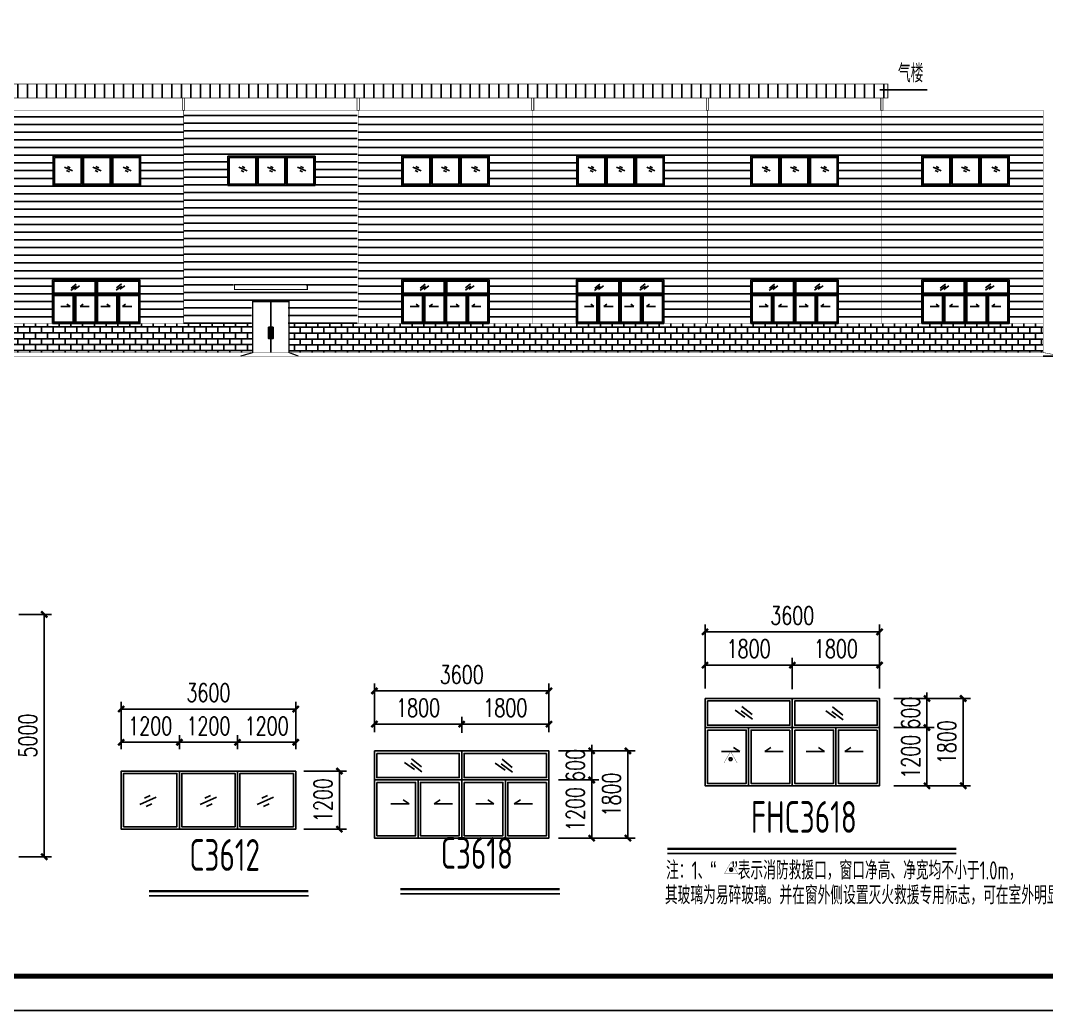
# Model space of a CAD drawing. Extents: x -33967 to 1773478, y -1022458 to -784650.
# Drawn here: x 700464 to 742777, y -875727 to -834870 of the extents above; entities that cross this region are included whole.
import ezdxf
from ezdxf.enums import TextEntityAlignment as Align

# ---------------------------------------------------------------- set-up
doc = ezdxf.new("R2010")
doc.units = 0
doc.header["$LTSCALE"] = 1000
doc.header["$MEASUREMENT"] = 0
for name, color, linetype in [('AXIS', 3, 'Continuous'), ('NUM', 7, 'Continuous'), ('PUB_TITLE', 4, 'Continuous'), ('REIND', 1, 'Continuous'), ('SPACE', 7, 'Continuous'), ('TEXT', 7, 'Continuous'), ('THICK', 6, 'Continuous'), ('THIN', 7, 'Continuous'), ('WINDOW', 4, 'Continuous')]:
    doc.layers.add(name, color=color, linetype=linetype)
doc.styles.add('_TCH_DIM_T3', font='SIMPLEX', dxfattribs={"width": 0.705882, "bigfont": 'GBCBIG'})
doc.styles.add('TSSD_Label', font='tssdeng.shx', dxfattribs={"width": 0.7, "bigfont": 'hztxt.shx'})
doc.styles.add('TSSD_Norm', font='tssdeng.shx', dxfattribs={"bigfont": 'hztxt.shx'})
doc.styles.add('标准字体', font='tssdeng.shx', dxfattribs={"width": 0.7, "bigfont": 'tssdchn.shx'})
doc.dimstyles.new('TCH_250-2', dxfattribs={"dimtxt": 750, "dimasz": 250, "dimexe": 300, "dimexo": 300, "dimgap": 300, "dimtad": 1, "dimdec": 0, "dimlfac": 0.5, "dimzin": 0, "dimdsep": 46, "dimtxsty": '_TCH_DIM_T3', "dimblk": 'ARCHTICK', "dimcen": 0.09, "dimclrd": 3, "dimclre": 3, "dimclrt": 7, "dimazin": 2, "dimtfac": 1, "dimtdec": 0, "dimtix": 1, "dimtmove": 2, "dimatfit": 3, "dimfxl": 1, "dimtolj": 1, "dimtzin": 0, "dimarcsym": 0})

# ---------------------------------------------------------------- blocks, each defined once
blk = doc.blocks.new('c1')
at = {"layer": 'WINDOW'}
for p, q in [((1214640, -21121), (1214845, -21267)), ((1214769, -21135), (1214998, -21309)), ((1214783, -21044), (1214991, -21212)), ((1215821, -20881), (1215821, -22681)), ((1216509, -21132), (1216714, -21278)), ((1216638, -21145), (1216868, -21319)), ((1216652, -21054), (1216861, -21222)), ((1214021, -21481), (1217621, -21481)), ((1214921, -21481), (1214921, -22681)), ((1216721, -21481), (1216721, -22681)), ((1214360, -21974), (1214736, -21974)), ((1214736, -21974), (1214612, -21889)), ((1215255, -21974), (1215380, -21889)), ((1215631, -21974), (1215255, -21974)), ((1216110, -21974), (1216487, -21974)), ((1216487, -21974), (1216362, -21889)), ((1216905, -21974), (1217030, -21889)), ((1217282, -21974), (1216905, -21974))]:
    blk.add_line(p, q, dxfattribs=at)
for points in [[(1214021, -20881), (1217621, -20881), (1217621, -22681), (1214021, -22681)], [(1214070, -20931), (1215770, -20931), (1215770, -21431), (1214070, -21431)], [(1217571, -20931), (1215871, -20931), (1215871, -21431), (1217571, -21431)], [(1214071, -21531), (1214871, -21531), (1214871, -22631), (1214071, -22631)], [(1215771, -21531), (1214971, -21531), (1214971, -22631), (1215771, -22631)], [(1215871, -21531), (1216671, -21531), (1216671, -22631), (1215871, -22631)], [(1217571, -21531), (1216771, -21531), (1216771, -22631), (1217571, -22631)]]:
    blk.add_lwpolyline(points, close=True, dxfattribs=at)
blk = doc.blocks.new('c2')
at = {"layer": 'WINDOW'}
for p, q in [((1215221, -16681), (1215221, -17881)), ((1216421, -16681), (1216421, -17881)), ((1214742, -17132), (1214404, -17285)), ((1214618, -17100), (1214500, -17157)), ((1214654, -17268), (1214536, -17325)), ((1215987, -17132), (1215649, -17285)), ((1215862, -17100), (1215745, -17157)), ((1215899, -17268), (1215781, -17325)), ((1217162, -17132), (1216824, -17285)), ((1217037, -17100), (1216920, -17157)), ((1217074, -17268), (1216956, -17325))]:
    blk.add_line(p, q, dxfattribs=at)
for points in [[(1217621, -16681), (1214021, -16681), (1214021, -17881), (1217621, -17881)], [(1214071, -17831), (1215171, -17831), (1215171, -16731), (1214071, -16731)], [(1216371, -17831), (1215271, -17831), (1215271, -16731), (1216371, -16731)], [(1217571, -16731), (1216471, -16731), (1216471, -17831), (1217571, -17831)]]:
    blk.add_lwpolyline(points, close=True, dxfattribs=at)
blk = doc.blocks.new('_ArchTick')
at = {"color": 0, "linetype": 'ByBlock', "const_width": 0.4}
blk.add_lwpolyline([(-0.5, -0.5), (0.5, 0.5)], dxfattribs=at)
blk = doc.blocks.new('*D80')
at = {"color": 3, "lineweight": -2, "transparency": 16777216}
for p, q in [((700394, -859383), (701741, -859383)), ((701441, -869383), (701441, -859383)), ((700394, -869383), (701741, -869383))]:
    blk.add_line(p, q, dxfattribs=at)
at = {"layer": 'Defpoints', "color": 0, "transparency": 16777216}
for p in [(700094, -859383), (701441, -859383), (700094, -869383)]:
    blk.add_point(p, dxfattribs=at)
at = {"color": 3, "lineweight": -2, "transparency": 16777216, "xscale": 250, "yscale": 250, "zscale": 250}
for p, rotation in [((701441, -859383), 90), ((701441, -869383), 270)]:
    blk.add_blockref('_ArchTick', p, dxfattribs=dict(at, rotation=rotation))
at = {"color": 7, "transparency": 16777216, "insert": (700766, -864383), "char_height": 750, "attachment_point": 5, "rotation": 90, "style": '_TCH_DIM_T3'}
blk.add_mtext('\\A1;5000', dxfattribs=at)
blk = doc.blocks.new('*D84')
at = {"color": 3, "lineweight": -2, "transparency": 16777216}
for p, q in [((715059, -864237), (715059, -863608)), ((718659, -864263), (718659, -863608)), ((715059, -863908), (718659, -863908))]:
    blk.add_line(p, q, dxfattribs=at)
at = {"layer": 'Defpoints', "color": 0, "transparency": 16777216}
for p in [(718659, -863908), (715059, -864537), (718659, -864563)]:
    blk.add_point(p, dxfattribs=at)
at = {"color": 3, "lineweight": -2, "transparency": 16777216, "xscale": 250, "yscale": 250, "zscale": 250, "rotation": 180}
blk.add_blockref('_ArchTick', (715059, -863908), dxfattribs=at)
at = {"color": 3, "lineweight": -2, "transparency": 16777216, "xscale": 250, "yscale": 250, "zscale": 250}
blk.add_blockref('_ArchTick', (718659, -863908), dxfattribs=at)
at = {"color": 7, "transparency": 16777216, "insert": (716859, -863233), "char_height": 750, "attachment_point": 5, "style": '_TCH_DIM_T3'}
blk.add_mtext('\\A1;1800', dxfattribs=at)
blk = doc.blocks.new('*D85')
at = {"color": 3, "lineweight": -2, "transparency": 16777216}
for p, q in [((718659, -864263), (718659, -863608)), ((722259, -864237), (722259, -863608)), ((718659, -863908), (722259, -863908))]:
    blk.add_line(p, q, dxfattribs=at)
at = {"layer": 'Defpoints', "color": 0, "transparency": 16777216}
for p in [(722259, -863908), (718659, -864563), (722259, -864537)]:
    blk.add_point(p, dxfattribs=at)
at = {"color": 3, "lineweight": -2, "transparency": 16777216, "xscale": 250, "yscale": 250, "zscale": 250, "rotation": 180}
blk.add_blockref('_ArchTick', (718659, -863908), dxfattribs=at)
at = {"color": 3, "lineweight": -2, "transparency": 16777216, "xscale": 250, "yscale": 250, "zscale": 250}
blk.add_blockref('_ArchTick', (722259, -863908), dxfattribs=at)
at = {"color": 7, "transparency": 16777216, "insert": (720459, -863233), "char_height": 750, "attachment_point": 5, "style": '_TCH_DIM_T3'}
blk.add_mtext('\\A1;1800', dxfattribs=at)
blk = doc.blocks.new('*D86')
at = {"color": 3, "lineweight": -2, "transparency": 16777216}
for p, q in [((715059, -864237), (715059, -862238)), ((722259, -864237), (722259, -862238)), ((715059, -862538), (722259, -862538))]:
    blk.add_line(p, q, dxfattribs=at)
at = {"layer": 'Defpoints', "color": 0, "transparency": 16777216}
for p in [(722259, -862538), (715059, -864537), (722259, -864537)]:
    blk.add_point(p, dxfattribs=at)
at = {"color": 3, "lineweight": -2, "transparency": 16777216, "xscale": 250, "yscale": 250, "zscale": 250, "rotation": 180}
blk.add_blockref('_ArchTick', (715059, -862538), dxfattribs=at)
at = {"color": 3, "lineweight": -2, "transparency": 16777216, "xscale": 250, "yscale": 250, "zscale": 250}
blk.add_blockref('_ArchTick', (722259, -862538), dxfattribs=at)
at = {"color": 7, "transparency": 16777216, "insert": (718659, -861863), "char_height": 750, "attachment_point": 5, "style": '_TCH_DIM_T3'}
blk.add_mtext('\\A1;3600', dxfattribs=at)
blk = doc.blocks.new('*D87')
at = {"color": 3, "lineweight": -2, "transparency": 16777216}
for p, q in [((722654, -865014), (725813, -865014)), ((725513, -865014), (725513, -868614)), ((722654, -868614), (725813, -868614))]:
    blk.add_line(p, q, dxfattribs=at)
at = {"layer": 'Defpoints', "color": 0, "transparency": 16777216}
for p in [(722354, -865014), (722354, -868614), (725513, -868614)]:
    blk.add_point(p, dxfattribs=at)
at = {"color": 3, "lineweight": -2, "transparency": 16777216, "xscale": 250, "yscale": 250, "zscale": 250}
for p, rotation in [((725513, -865014), 90), ((725513, -868614), 270)]:
    blk.add_blockref('_ArchTick', p, dxfattribs=dict(at, rotation=rotation))
at = {"color": 7, "transparency": 16777216, "insert": (724838, -866814), "char_height": 750, "attachment_point": 5, "rotation": 90, "style": '_TCH_DIM_T3'}
blk.add_mtext('\\A1;1800', dxfattribs=at)
blk = doc.blocks.new('*D88')
at = {"color": 3, "lineweight": -2, "transparency": 16777216}
for p, q in [((724020, -865014), (724020, -864764)), ((722654, -865014), (724320, -865014)), ((724020, -865014), (724020, -866214)), ((722654, -866214), (724320, -866214)), ((724020, -866214), (724020, -866464))]:
    blk.add_line(p, q, dxfattribs=at)
at = {"layer": 'Defpoints', "color": 0, "transparency": 16777216}
for p in [(722354, -865014), (722354, -866214), (724020, -866214)]:
    blk.add_point(p, dxfattribs=at)
at = {"color": 3, "lineweight": -2, "transparency": 16777216, "xscale": 250, "yscale": 250, "zscale": 250}
for p, rotation in [((724020, -865014), 270), ((724020, -866214), 90)]:
    blk.add_blockref('_ArchTick', p, dxfattribs=dict(at, rotation=rotation))
at = {"color": 7, "transparency": 16777216, "insert": (723345, -865614), "char_height": 750, "attachment_point": 5, "rotation": 90, "style": '_TCH_DIM_T3'}
blk.add_mtext('\\A1;600', dxfattribs=at)
blk = doc.blocks.new('*D89')
at = {"color": 3, "lineweight": -2, "transparency": 16777216}
for p, q in [((722654, -866214), (724320, -866214)), ((724020, -866214), (724020, -868614)), ((722654, -868614), (724320, -868614))]:
    blk.add_line(p, q, dxfattribs=at)
at = {"layer": 'Defpoints', "color": 0, "transparency": 16777216}
for p in [(722354, -866214), (722354, -868614), (724020, -868614)]:
    blk.add_point(p, dxfattribs=at)
at = {"color": 3, "lineweight": -2, "transparency": 16777216, "xscale": 250, "yscale": 250, "zscale": 250}
for p, rotation in [((724020, -866214), 90), ((724020, -868614), 270)]:
    blk.add_blockref('_ArchTick', p, dxfattribs=dict(at, rotation=rotation))
at = {"color": 7, "transparency": 16777216, "insert": (723345, -867414), "char_height": 750, "attachment_point": 5, "rotation": 90, "style": '_TCH_DIM_T3'}
blk.add_mtext('\\A1;1200', dxfattribs=at)
blk = doc.blocks.new('*D90')
at = {"color": 3, "lineweight": -2, "transparency": 16777216}
for p, q in [((707015, -864945), (707015, -864358)), ((709414, -864945), (709414, -864358)), ((707015, -864658), (709414, -864658))]:
    blk.add_line(p, q, dxfattribs=at)
at = {"layer": 'Defpoints', "color": 0, "transparency": 16777216}
for p in [(709414, -864658), (707015, -865245), (709414, -865245)]:
    blk.add_point(p, dxfattribs=at)
at = {"color": 3, "lineweight": -2, "transparency": 16777216, "xscale": 250, "yscale": 250, "zscale": 250, "rotation": 180}
blk.add_blockref('_ArchTick', (707015, -864658), dxfattribs=at)
at = {"color": 3, "lineweight": -2, "transparency": 16777216, "xscale": 250, "yscale": 250, "zscale": 250}
blk.add_blockref('_ArchTick', (709414, -864658), dxfattribs=at)
at = {"color": 7, "transparency": 16777216, "insert": (708215, -863983), "char_height": 750, "attachment_point": 5, "style": '_TCH_DIM_T3'}
blk.add_mtext('\\A1;1200', dxfattribs=at)
blk = doc.blocks.new('*D91')
at = {"color": 3, "lineweight": -2, "transparency": 16777216}
for p, q in [((709414, -864945), (709414, -864358)), ((711815, -864945), (711815, -864358)), ((709414, -864658), (711815, -864658))]:
    blk.add_line(p, q, dxfattribs=at)
at = {"layer": 'Defpoints', "color": 0, "transparency": 16777216}
for p in [(711815, -864658), (709414, -865245), (711815, -865245)]:
    blk.add_point(p, dxfattribs=at)
at = {"color": 3, "lineweight": -2, "transparency": 16777216, "xscale": 250, "yscale": 250, "zscale": 250, "rotation": 180}
blk.add_blockref('_ArchTick', (709414, -864658), dxfattribs=at)
at = {"color": 3, "lineweight": -2, "transparency": 16777216, "xscale": 250, "yscale": 250, "zscale": 250}
blk.add_blockref('_ArchTick', (711815, -864658), dxfattribs=at)
at = {"color": 7, "transparency": 16777216, "insert": (710615, -863983), "char_height": 750, "attachment_point": 5, "style": '_TCH_DIM_T3'}
blk.add_mtext('\\A1;1200', dxfattribs=at)
blk = doc.blocks.new('*D92')
at = {"color": 3, "lineweight": -2, "transparency": 16777216}
for p, q in [((704615, -864945), (704615, -862988)), ((711815, -864945), (711815, -862988)), ((704615, -863288), (711815, -863288))]:
    blk.add_line(p, q, dxfattribs=at)
at = {"layer": 'Defpoints', "color": 0, "transparency": 16777216}
for p in [(711815, -863288), (704615, -865245), (711815, -865245)]:
    blk.add_point(p, dxfattribs=at)
at = {"color": 3, "lineweight": -2, "transparency": 16777216, "xscale": 250, "yscale": 250, "zscale": 250, "rotation": 180}
blk.add_blockref('_ArchTick', (704615, -863288), dxfattribs=at)
at = {"color": 3, "lineweight": -2, "transparency": 16777216, "xscale": 250, "yscale": 250, "zscale": 250}
blk.add_blockref('_ArchTick', (711815, -863288), dxfattribs=at)
at = {"color": 7, "transparency": 16777216, "insert": (708215, -862613), "char_height": 750, "attachment_point": 5, "style": '_TCH_DIM_T3'}
blk.add_mtext('\\A1;3600', dxfattribs=at)
blk = doc.blocks.new('*D93')
at = {"color": 3, "lineweight": -2, "transparency": 16777216}
for p, q in [((712155, -865845), (713914, -865845)), ((713614, -865845), (713614, -868245)), ((712155, -868245), (713914, -868245))]:
    blk.add_line(p, q, dxfattribs=at)
at = {"layer": 'Defpoints', "color": 0, "transparency": 16777216}
for p in [(711855, -865845), (711855, -868245), (713614, -868245)]:
    blk.add_point(p, dxfattribs=at)
at = {"color": 3, "lineweight": -2, "transparency": 16777216, "xscale": 250, "yscale": 250, "zscale": 250}
for p, rotation in [((713614, -865845), 90), ((713614, -868245), 270)]:
    blk.add_blockref('_ArchTick', p, dxfattribs=dict(at, rotation=rotation))
at = {"color": 7, "transparency": 16777216, "insert": (712939, -867045), "char_height": 750, "attachment_point": 5, "rotation": 90, "style": '_TCH_DIM_T3'}
blk.add_mtext('\\A1;1200', dxfattribs=at)
blk = doc.blocks.new('*D94')
at = {"color": 3, "lineweight": -2, "transparency": 16777216}
for p, q in [((704615, -864945), (704615, -864358)), ((707015, -864945), (707015, -864358)), ((707015, -864658), (704615, -864658))]:
    blk.add_line(p, q, dxfattribs=at)
at = {"layer": 'Defpoints', "color": 0, "transparency": 16777216}
for p in [(704615, -864658), (704615, -865245), (707015, -865245)]:
    blk.add_point(p, dxfattribs=at)
at = {"color": 3, "lineweight": -2, "transparency": 16777216, "xscale": 250, "yscale": 250, "zscale": 250, "rotation": 180}
blk.add_blockref('_ArchTick', (704615, -864658), dxfattribs=at)
at = {"color": 3, "lineweight": -2, "transparency": 16777216, "xscale": 250, "yscale": 250, "zscale": 250}
blk.add_blockref('_ArchTick', (707015, -864658), dxfattribs=at)
at = {"color": 7, "transparency": 16777216, "insert": (705815, -863983), "char_height": 750, "attachment_point": 5, "style": '_TCH_DIM_T3'}
blk.add_mtext('\\A1;1200', dxfattribs=at)
blk = doc.blocks.new('*D95')
at = {"color": 3, "lineweight": -2, "transparency": 16777216}
for p, q in [((728694, -862437), (728694, -861172)), ((728694, -861472), (732294, -861472)), ((732294, -862463), (732294, -861172))]:
    blk.add_line(p, q, dxfattribs=at)
at = {"layer": 'Defpoints', "color": 0, "transparency": 16777216}
for p in [(732294, -861472), (728694, -862737), (732294, -862763)]:
    blk.add_point(p, dxfattribs=at)
at = {"color": 3, "lineweight": -2, "transparency": 16777216, "xscale": 250, "yscale": 250, "zscale": 250, "rotation": 180}
blk.add_blockref('_ArchTick', (728694, -861472), dxfattribs=at)
at = {"color": 3, "lineweight": -2, "transparency": 16777216, "xscale": 250, "yscale": 250, "zscale": 250}
blk.add_blockref('_ArchTick', (732294, -861472), dxfattribs=at)
at = {"color": 7, "transparency": 16777216, "insert": (730494, -860797), "char_height": 750, "attachment_point": 5, "style": '_TCH_DIM_T3'}
blk.add_mtext('\\A1;1800', dxfattribs=at)
blk = doc.blocks.new('*D96')
at = {"color": 3, "lineweight": -2, "transparency": 16777216}
for p, q in [((732294, -862463), (732294, -861172)), ((732294, -861472), (735894, -861472)), ((735894, -862437), (735894, -861172))]:
    blk.add_line(p, q, dxfattribs=at)
at = {"layer": 'Defpoints', "color": 0, "transparency": 16777216}
for p in [(735894, -861472), (732294, -862763), (735894, -862737)]:
    blk.add_point(p, dxfattribs=at)
at = {"color": 3, "lineweight": -2, "transparency": 16777216, "xscale": 250, "yscale": 250, "zscale": 250, "rotation": 180}
blk.add_blockref('_ArchTick', (732294, -861472), dxfattribs=at)
at = {"color": 3, "lineweight": -2, "transparency": 16777216, "xscale": 250, "yscale": 250, "zscale": 250}
blk.add_blockref('_ArchTick', (735894, -861472), dxfattribs=at)
at = {"color": 7, "transparency": 16777216, "insert": (734094, -860797), "char_height": 750, "attachment_point": 5, "style": '_TCH_DIM_T3'}
blk.add_mtext('\\A1;1800', dxfattribs=at)
blk = doc.blocks.new('*D97')
at = {"color": 3, "lineweight": -2, "transparency": 16777216}
for p, q in [((728694, -862437), (728694, -859803)), ((735894, -862437), (735894, -859803)), ((728694, -860103), (735894, -860103))]:
    blk.add_line(p, q, dxfattribs=at)
at = {"layer": 'Defpoints', "color": 0, "transparency": 16777216}
for p in [(735894, -860103), (728694, -862737), (735894, -862737)]:
    blk.add_point(p, dxfattribs=at)
at = {"color": 3, "lineweight": -2, "transparency": 16777216, "xscale": 250, "yscale": 250, "zscale": 250, "rotation": 180}
blk.add_blockref('_ArchTick', (728694, -860103), dxfattribs=at)
at = {"color": 3, "lineweight": -2, "transparency": 16777216, "xscale": 250, "yscale": 250, "zscale": 250}
blk.add_blockref('_ArchTick', (735894, -860103), dxfattribs=at)
at = {"color": 7, "transparency": 16777216, "insert": (732294, -859428), "char_height": 750, "attachment_point": 5, "style": '_TCH_DIM_T3'}
blk.add_mtext('\\A1;3600', dxfattribs=at)
blk = doc.blocks.new('*D98')
at = {"color": 3, "lineweight": -2, "transparency": 16777216}
for p, q in [((736483, -862852), (739642, -862852)), ((739342, -862852), (739342, -866452)), ((736483, -866452), (739642, -866452))]:
    blk.add_line(p, q, dxfattribs=at)
at = {"layer": 'Defpoints', "color": 0, "transparency": 16777216}
for p in [(736183, -862852), (736183, -866452), (739342, -866452)]:
    blk.add_point(p, dxfattribs=at)
at = {"color": 3, "lineweight": -2, "transparency": 16777216, "xscale": 250, "yscale": 250, "zscale": 250}
for p, rotation in [((739342, -862852), 90), ((739342, -866452), 270)]:
    blk.add_blockref('_ArchTick', p, dxfattribs=dict(at, rotation=rotation))
at = {"color": 7, "transparency": 16777216, "insert": (738667, -864652), "char_height": 750, "attachment_point": 5, "rotation": 90, "style": '_TCH_DIM_T3'}
blk.add_mtext('\\A1;1800', dxfattribs=at)
blk = doc.blocks.new('*D99')
at = {"color": 3, "lineweight": -2, "transparency": 16777216}
for p, q in [((737849, -862852), (737849, -862602)), ((736483, -862852), (738149, -862852)), ((737849, -862852), (737849, -864052)), ((736483, -864052), (738149, -864052)), ((737849, -864052), (737849, -864302))]:
    blk.add_line(p, q, dxfattribs=at)
at = {"layer": 'Defpoints', "color": 0, "transparency": 16777216}
for p in [(736183, -862852), (736183, -864052), (737849, -864052)]:
    blk.add_point(p, dxfattribs=at)
at = {"color": 3, "lineweight": -2, "transparency": 16777216, "xscale": 250, "yscale": 250, "zscale": 250}
for p, rotation in [((737849, -862852), 270), ((737849, -864052), 90)]:
    blk.add_blockref('_ArchTick', p, dxfattribs=dict(at, rotation=rotation))
at = {"color": 7, "transparency": 16777216, "insert": (737174, -863452), "char_height": 750, "attachment_point": 5, "rotation": 90, "style": '_TCH_DIM_T3'}
blk.add_mtext('\\A1;600', dxfattribs=at)
blk = doc.blocks.new('*D100')
at = {"color": 3, "lineweight": -2, "transparency": 16777216}
for p, q in [((736483, -864052), (738149, -864052)), ((737849, -864052), (737849, -866452)), ((736483, -866452), (738149, -866452))]:
    blk.add_line(p, q, dxfattribs=at)
at = {"layer": 'Defpoints', "color": 0, "transparency": 16777216}
for p in [(736183, -864052), (736183, -866452), (737849, -866452)]:
    blk.add_point(p, dxfattribs=at)
at = {"color": 3, "lineweight": -2, "transparency": 16777216, "xscale": 250, "yscale": 250, "zscale": 250}
for p, rotation in [((737849, -864052), 90), ((737849, -866452), 270)]:
    blk.add_blockref('_ArchTick', p, dxfattribs=dict(at, rotation=rotation))
at = {"color": 7, "transparency": 16777216, "insert": (737174, -865252), "char_height": 750, "attachment_point": 5, "rotation": 90, "style": '_TCH_DIM_T3'}
blk.add_mtext('\\A1;1200', dxfattribs=at)

msp = doc.modelspace()

# ---------------------------------------------------------------- hatches: boundary and pattern name
h = msp.add_hatch()
h.set_pattern_fill('ANSI31', color=8, scale=250, angle=45)
h.set_pattern_definition([(90, (-787932.08, -1165645.1), (-396.875, 9e-14), [])])
h.paths.add_polyline_path([(736233.4, -837493.2), (692545.7, -837493.2), (692545.7, -838073.2), (736233.4, -838073.2)])
h = msp.add_hatch()
h.set_pattern_fill('AR-B816', color=256, scale=200)
h.set_pattern_definition([(0, (-530215.17, -742476.92), (0, 242.6208), []), (90, (-530215.17, -742476.92), (-242.6208, 242.6208), [242.6208, -242.6208])])
h.paths.add_polyline_path([(742625.6, -847373.2), (711539.5, -847373.2), (711539.5, -848573.2), (742625.6, -848573.2)])
at = {"layer": 'AXIS'}
h = msp.add_hatch(dxfattribs=at)
h.set_pattern_fill('ANSI31', color=0, scale=200, angle=135)
h.set_pattern_definition([(180, (-450805.9, -298777.06), (-3e-14, -317.5), [])])
h.paths.add_polyline_path([(692789.5, -838573.2), (692745.7, -838573.2), (686139.5, -838573.2), (686139.5, -847373.2), (687539.5, -847373.2), (687539.5, -845573.2), (691139.5, -845573.2), (691139.5, -847373.2), (692789.5, -847373.2)])
h.paths.add_polyline_path([(687539.5, -841673.2), (687539.5, -840473.2), (691139.5, -840473.2), (691139.5, -841673.2)], flags=16)
h.paths.add_polyline_path([(689989.5, -841623.2), (689989.5, -840523.2), (691089.5, -840523.2), (691089.5, -841623.2)], flags=0)
h.paths.add_polyline_path([(689889.5, -841623.2), (688789.5, -841623.2), (688789.5, -840523.2), (689889.5, -840523.2)], flags=0)
h.paths.add_polyline_path([(688689.2, -841623.2), (687589.1, -841623.2), (687589.1, -840523.2), (688689.2, -840523.2)], flags=0)
h.paths.add_polyline_path([(699989.5, -838573.2), (699945.7, -838573.2), (692789.5, -838573.2), (692789.5, -847373.2), (694589.5, -847373.2), (694589.5, -845573.2), (698189.5, -845573.2), (698189.5, -847373.2), (699989.5, -847373.2)])
h.paths.add_polyline_path([(694589.5, -841673.2), (694589.5, -840473.2), (698189.5, -840473.2), (698189.5, -841673.2)], flags=16)
h.paths.add_polyline_path([(695839.5, -841623.2), (695839.5, -840523.2), (696939.5, -840523.2), (696939.5, -841623.2)], flags=0)
h.paths.add_polyline_path([(697039.5, -841623.2), (697039.5, -840523.2), (698139.5, -840523.2), (698139.5, -841623.2)], flags=0)
h.paths.add_polyline_path([(695739.2, -841623.2), (694639.1, -841623.2), (694639.1, -840523.2), (695739.2, -840523.2)], flags=0)
h.paths.add_polyline_path([(707189.5, -838573.2), (707145.7, -838573.2), (699989.5, -838573.2), (699989.5, -847373.2), (701089.5, -847373.2), (701789.5, -847373.2), (701789.5, -845573.2), (705389.5, -845573.2), (705389.5, -847373.2), (707189.5, -847373.2)])
h.paths.add_polyline_path([(701814.5, -841673.2), (701814.5, -840473.2), (705414.5, -840473.2), (705414.5, -841673.2)], flags=16)
h.paths.add_polyline_path([(701864.2, -841623.2), (701864.2, -840523.2), (702964.2, -840523.2), (702964.2, -841623.2)], flags=0)
h.paths.add_polyline_path([(703064.5, -841623.2), (703064.5, -840523.2), (704164.5, -840523.2), (704164.5, -841623.2)], flags=0)
h.paths.add_polyline_path([(704264.5, -841623.2), (704264.5, -840523.2), (705364.6, -840523.2), (705364.6, -841623.2)], flags=0)
h.paths.add_polyline_path([(721589.5, -838573.2), (721545.7, -838573.2), (714389.5, -838573.2), (714389.5, -847373.2), (716189.5, -847373.2), (716189.5, -845573.2), (719789.5, -845573.2), (719789.5, -847373.2), (721589.5, -847373.2)])
h.paths.add_polyline_path([(716189.5, -841673.2), (716189.5, -840473.2), (719789.5, -840473.2), (719789.5, -841673.2)], flags=16)
h.paths.add_polyline_path([(717439.5, -841623.2), (717439.5, -840523.2), (718539.5, -840523.2), (718539.5, -841623.2)], flags=0)
h.paths.add_polyline_path([(718639.5, -841623.2), (718639.5, -840523.2), (719739.5, -840523.2), (719739.5, -841623.2)], flags=0)
h.paths.add_polyline_path([(717339.2, -841623.2), (716239.1, -841623.2), (716239.1, -840523.2), (717339.2, -840523.2)], flags=0)
h.paths.add_polyline_path([(728789.5, -838573.2), (728745.7, -838573.2), (721589.5, -838573.2), (721589.5, -847373.2), (723389.5, -847373.2), (723389.5, -845573.2), (726989.5, -845573.2), (726989.5, -847373.2), (727689.5, -847373.2), (728789.5, -847373.2)])
h.paths.add_polyline_path([(723414.5, -841673.2), (723414.5, -840473.2), (727014.5, -840473.2), (727014.5, -841673.2)], flags=16)
h.paths.add_polyline_path([(724564.2, -841623.2), (723464.2, -841623.2), (723464.2, -840523.2), (724564.2, -840523.2)], flags=0)
h.paths.add_polyline_path([(724664.5, -841623.2), (724664.5, -840523.2), (725764.5, -840523.2), (725764.5, -841623.2)], flags=0)
h.paths.add_polyline_path([(725864.5, -841623.2), (725864.5, -840523.2), (726964.6, -840523.2), (726964.6, -841623.2)], flags=0)
h.paths.add_polyline_path([(735989.5, -838573.2), (735945.7, -838573.2), (728789.5, -838573.2), (728789.5, -847373.2), (730589.5, -847373.2), (730589.5, -845573.2), (734189.5, -845573.2), (734189.5, -847373.2), (735989.5, -847373.2)])
h.paths.add_polyline_path([(730589.5, -841673.2), (730589.5, -840473.2), (734189.5, -840473.2), (734189.5, -841673.2)], flags=16)
h.paths.add_polyline_path([(733039.5, -841623.2), (733039.5, -840523.2), (734139.5, -840523.2), (734139.5, -841623.2)], flags=0)
h.paths.add_polyline_path([(732939.5, -841623.2), (731839.5, -841623.2), (731839.5, -840523.2), (732939.5, -840523.2)], flags=0)
h.paths.add_polyline_path([(731739.2, -841623.2), (730639.1, -841623.2), (730639.1, -840523.2), (731739.2, -840523.2)], flags=0)
h.paths.add_polyline_path([(742639.5, -838573.2), (735989.5, -838573.2), (735989.5, -847373.2), (737639.5, -847373.2), (737639.5, -845573.2), (741239.5, -845573.2), (741239.5, -847373.2), (742639.5, -847373.2)])
h.paths.add_polyline_path([(737639.5, -841673.2), (737639.5, -840473.2), (741239.5, -840473.2), (741239.5, -841673.2)], flags=16)
h.paths.add_polyline_path([(738889.5, -841623.2), (738889.5, -840523.2), (739989.5, -840523.2), (739989.5, -841623.2)], flags=0)
h.paths.add_polyline_path([(740089.5, -841623.2), (740089.5, -840523.2), (741189.5, -840523.2), (741189.5, -841623.2)], flags=0)
h.paths.add_polyline_path([(738789.2, -841623.2), (737689.1, -841623.2), (737689.1, -840523.2), (738789.2, -840523.2)], flags=0)
h = msp.add_hatch(dxfattribs=at)
h.set_pattern_fill('ANSI31', color=0, scale=200, angle=135)
h.set_pattern_definition([(180, (-450849.74, -377148.07), (-3e-14, -317.5), [])])
h.paths.add_polyline_path([(714345.7, -838573.2), (707189.5, -838573.2), (707189.5, -847373.2), (709995.7, -847373.2), (709995.7, -846473.2), (711495.7, -846473.2), (711495.7, -847373.2), (714345.7, -847373.2)])
h.paths.add_polyline_path([(708970.7, -841673.2), (708970.7, -840473.2), (712570.7, -840473.2), (712570.7, -841673.2)], flags=16)
h.paths.add_polyline_path([(712245.7, -845773.4), (712245.7, -845973.4), (709245.7, -845973.4), (709245.7, -845773.4)], flags=16)
at = {"layer": 'SPACE'}
h = msp.add_hatch(dxfattribs=at)
h.set_pattern_fill('AR-B816', color=256, scale=200)
h.set_pattern_definition([(0, (-530215.17, -756049.76), (0, 242.6208), []), (90, (-530215.17, -756049.76), (-242.6208, 242.6208), [242.6208, -242.6208])])
h.paths.add_polyline_path([(710039.5, -847373.2), (701089.5, -847373.2), (686149.7, -847373.2), (686149.7, -848573.2), (710039.5, -848573.2)])

# ---------------------------------------------------------------- linework, layer by layer
msp.add_line((710789.5, -846473.2), (710789.5, -848573.2))
for points, const_width in [([(692545.7, -838073.2), (736233.4, -838073.2), (736233.4, -837493.2), (692545.7, -837493.2)], 30), ([(707145.7, -838073.2), (707233.4, -838073.2), (707233.4, -838573.2), (707145.7, -838573.2)], 30), ([(714345.7, -838073.2), (714433.4, -838073.2), (714433.4, -838573.2), (714345.7, -838573.2)], 30), ([(721545.7, -838073.2), (721633.4, -838073.2), (721633.4, -838573.2), (721545.7, -838573.2)], 30), ([(728745.7, -838073.2), (728833.4, -838073.2), (728833.4, -838573.2), (728745.7, -838573.2)], 30), ([(735945.7, -838073.2), (736033.4, -838073.2), (736033.4, -838573.2), (735945.7, -838573.2)], 30), ([(742639.5, -838573.2), (686139.5, -838573.2), (686139.5, -848573.2), (742639.5, -848573.2)], 20), ([(709289.5, -845973.4), (712289.5, -845973.4), (712289.5, -845773.4), (709289.5, -845773.4)], 50)]:
    msp.add_lwpolyline(points, close=True, dxfattribs=dict(const_width=const_width))
for points, const_width in [([(707189.5, -847373.2), (707189.5, -838573.2)], 20), ([(714389.5, -847373.2), (714389.5, -838573.2)], 20), ([(721589.5, -847373.2), (721589.5, -838573.2)], 20), ([(728789.5, -847373.2), (728789.5, -838573.2)], 20), ([(735989.5, -847373.2), (735989.5, -838573.2)], 20), ([(709538, -848723.2), (710039.5, -848573.2), (710039.5, -846473.2), (711539.5, -846473.2), (711539.5, -848573.2), (711931.4, -848723.2)], 50), ([(742639.5, -847373.2), (727689.5, -847373.2), (711539.5, -847373.2)], 20), ([(685339.5, -848723.2), (743439.5, -848723.2), (742639.5, -848573.2), (686139.5, -848573.2), (685339.5, -848723.2)], 20)]:
    msp.add_lwpolyline(points, dxfattribs=dict(const_width=const_width))
msp.add_lwpolyline([(710039.5, -847373.2, 20, 20, 0), (701089.5, -847373.2, 20, 20, 0), (686139.5, -847373.2, 0, 0, 0)], format="xyseb")
for points in [[(710748.7, -847531.4), (710696.3, -847531.4), (710696.3, -847995), (710748.7, -847995)], [(710830.4, -847531.4), (710882.8, -847531.4), (710882.8, -847995), (710830.4, -847995)]]:
    msp.add_lwpolyline(points, close=True)
msp.add_lwpolyline([(742639.5, -848723.2), (743439.5, -848723.2)])
at = {"layer": 'AXIS', "linetype": 'ByBlock'}
msp.add_line((737857.1, -837735.3), (735903, -837735.3), dxfattribs=at)
at = {"layer": 'PUB_TITLE'}
msp.add_lwpolyline([(677271.3, -875726.8), (796071.3, -875726.8), (796071.3, -791726.8), (677271.3, -791726.8)], close=True, dxfattribs=at)
at = {"layer": 'PUB_TITLE', "const_width": 212.1}
msp.add_lwpolyline([(680091.6, -874312.7), (680091.6, -793141), (794071.3, -793141), (794071.3, -874312.7)], close=True, dxfattribs=at)
at = {"layer": 'REIND', "const_width": 11.2}
for points in [[(729748.9, -865037.9), (729474.9, -865512.5), (730022.9, -865512.5)], [(729771.3, -869598.9), (729497.3, -870073.5), (730045.3, -870073.5)]]:
    msp.add_lwpolyline(points, close=True, dxfattribs=at)
at = {"layer": 'REIND', "const_width": 84.4}
for points in [[(729801.7, -865354.3, 1), (729696.2, -865354.3, 1)], [(729824, -869915.3, 1), (729718.6, -869915.3, 1)]]:
    msp.add_lwpolyline(points, format="xyb", close=True, dxfattribs=at)
at = {"layer": 'THICK', "linetype": 'ByBlock', "const_width": 93.8}
for points in [[(727140.8, -869059.8), (739054.4, -869059.8)], [(705764.7, -870801.6), (712336.1, -870801.6)], [(716135, -870719.8), (722706.4, -870719.8)]]:
    msp.add_lwpolyline(points, dxfattribs=at)
at = {"layer": 'THIN', "linetype": 'ByBlock'}
for points in [[(727140.8, -869247.3), (739054.4, -869247.3)], [(705764.7, -870989.1), (712336.1, -870989.1)], [(716135, -870907.3), (722706.4, -870907.3)]]:
    msp.add_lwpolyline(points, dxfattribs=at)
at = {"layer": 'WINDOW'}
for p, q in [((730217.9, -863178.7), (730635.6, -863513.9)), ((732294.3, -862852.1), (732294.3, -866452.1)), ((733956.5, -863199), (734374.2, -863534.2)), ((729932.5, -863333), (730343.2, -863625.2)), ((730190.1, -863360.8), (730649.5, -863708.6)), ((733671.1, -863353.3), (734081.8, -863645.5)), ((733928.7, -863381.1), (734388.1, -863728.9)), ((728694.2, -864052.1), (735894.4, -864052.1)), ((730494.3, -864052.1), (730494.2, -866452.1)), ((734094.3, -864052.1), (734094.3, -866452.1)), ((730125.6, -865037.9), (729875.9, -864869)), ((731162.4, -865037.9), (731412.1, -864869)), ((733626.1, -865037.9), (733376.5, -864869)), ((734462.9, -865037.9), (734712.6, -864869)), ((718659.4, -865014), (718659.4, -868614)), ((729372.2, -865037.9), (730125.6, -865037.9)), ((731915.8, -865037.9), (731162.4, -865037.9)), ((732872.8, -865037.9), (733626.1, -865037.9)), ((735216.3, -865037.9), (734462.9, -865037.9)), ((716297.6, -865494.9), (716708.3, -865787.1)), ((716555.2, -865522.7), (717014.6, -865870.6)), ((716583, -865340.6), (717000.7, -865675.8)), ((720036.3, -865515.2), (720447, -865807.4)), ((720293.8, -865543), (720753.2, -865890.9)), ((720321.7, -865360.9), (720739.3, -865696.1)), ((707014.8, -865844.5), (707014.8, -868244.5)), ((709414.8, -865844.5), (709414.8, -868244.5)), ((715059.3, -866214), (722259.5, -866214)), ((716859.4, -866214), (716859.3, -868614)), ((720459.4, -866214), (720459.4, -868614)), ((706058, -866920.7), (705381.3, -867225.9)), ((705808.7, -866856.6), (705573.4, -866970.7)), ((708547.4, -866920.7), (707870.8, -867225.9)), ((708298.1, -866856.6), (708062.8, -866970.7)), ((710897.3, -866920.7), (710220.7, -867225.9)), ((710648.1, -866856.6), (710412.8, -866970.7)), ((705881.1, -867192.4), (705645.8, -867306.5)), ((708370.5, -867192.4), (708135.2, -867306.5)), ((710720.5, -867192.4), (710485.2, -867306.5)), ((715737.3, -867199.8), (716490.7, -867199.8)), ((716490.7, -867199.8), (716241, -867030.9)), ((717527.5, -867199.8), (717777.2, -867030.9)), ((718280.9, -867199.8), (717527.5, -867199.8)), ((719237.9, -867199.8), (719991.3, -867199.8)), ((719991.3, -867199.8), (719741.6, -867031)), ((720828, -867199.8), (721077.7, -867031)), ((721581.4, -867199.8), (720828, -867199.8))]:
    msp.add_line(p, q, dxfattribs=at)
for points in [[(728694.2, -862852.1), (735894.3, -862852.1), (735894.3, -866452.1), (728694.2, -866452.1)], [(728793.5, -862952), (732193.6, -862952.1), (732193.6, -863952.1), (728793.5, -863952)], [(735795.1, -862952.1), (732394.9, -862952.1), (732394.9, -863952.1), (735795.1, -863952.1)], [(728794.2, -864152.1), (730394.3, -864152.1), (730394.2, -866352.1), (728794.1, -866352)], [(732194.3, -864152.1), (730594.3, -864152.1), (730594.2, -866352.1), (732194.3, -866352.1)], [(732394.3, -864152.1), (733994.3, -864152.1), (733994.3, -866352.1), (732394.3, -866352.1)], [(735794.4, -864152.1), (734194.3, -864152.1), (734194.3, -866352.1), (735794.4, -866352.1)], [(715059.3, -865014), (722259.4, -865014), (722259.4, -868614), (715059.3, -868614)], [(715158.6, -865114), (718558.8, -865114), (718558.7, -866114), (715158.6, -866114)], [(722160.2, -865114), (718760, -865114.1), (718760, -866114.1), (722160.2, -866114)], [(711814.8, -865844.5), (704614.8, -865844.5), (704614.8, -868244.5), (711814.8, -868244.5)], [(704714.7, -868144.5), (706914.8, -868144.5), (706914.8, -865944.5), (704714.7, -865944.5)], [(709314.8, -868144.5), (707114.8, -868144.5), (707114.8, -865944.5), (709314.8, -865944.5)], [(711715.5, -865944.5), (709515.4, -865944.5), (709515.4, -868144.5), (711715.5, -868144.5)], [(715159.3, -866314), (716759.4, -866314), (716759.3, -868514), (715159.2, -868514)], [(718559.4, -866314), (716959.4, -866314), (716959.3, -868514), (718559.4, -868514)], [(718759.4, -866314), (720359.4, -866314), (720359.4, -868514), (718759.4, -868514)], [(722159.5, -866314), (720559.4, -866314), (720559.4, -868514), (722159.5, -868514)]]:
    msp.add_lwpolyline(points, close=True, dxfattribs=at)

# ---------------------------------------------------------------- block references
at = {"layer": 'SPACE', "xscale": -1}
for name, p in [('c2', (1919435.2, -823792.3)), ('c2', (1926635.2, -823792.3)), ('c2', (1933810.2, -823792.3)), ('c2', (1941035.2, -823792.3)), ('c2', (1948210.2, -823792.3)), ('c2', (1955260.2, -823792.3)), ('c1', (1919410.2, -824692.3)), ('c1', (1933810.2, -824692.3)), ('c1', (1941010.2, -824692.3)), ('c1', (1948210.2, -824692.3)), ('c1', (1955260.2, -824692.3))]:
    msp.add_blockref(name, p, dxfattribs=at)

# ---------------------------------------------------------------- texts
at = {"layer": 'NUM', "style": 'TSSD_Norm', "width": 0.7}
for s, p in [('注：1、“  ”表示消防救援口，窗口净高、净宽均不小于1.0m，', (727089.9, -870320, 502.1)), ('其玻璃为易碎玻璃。并在窗外侧设置灭火救援专用标志，可在室外明显识别。', (727039.5, -871343.9, -502.1))]:
    msp.add_text(s, height=750, dxfattribs=at).set_placement(p)
at = {"layer": 'TEXT', "linetype": 'ByBlock', "style": '标准字体', "width": 0.7}
for s, p in [('FHC3618', (730587.8, -868789.4)), ('C3612', (707423.4, -870357.8)), ('C3618', (717793.8, -870276))]:
    msp.add_text(s, height=1312.5, dxfattribs=at).set_placement(p, align=Align.BOTTOM_LEFT)
at = {"layer": 'THIN', "style": 'TSSD_Label', "width": 0.7}
msp.add_text('气楼', height=750, dxfattribs=at).set_placement((737700.7, -837648.1), align=Align.BOTTOM_RIGHT)

# ---------------------------------------------------------------- dimensions: what is measured, and where the dimension line sits
for base, p1, p2, picture, middle in [((735894.2, -860102.6), (728694.2, -862736.6), (735894.2, -862736.6), '*D97', (732294.2, -859427.6)), ((732294.4, -861472.2), (728694.2, -862736.6), (732294.4, -862762.7), '*D95', (730494.3, -860797.2)), ((735894.2, -861472.2), (732294.4, -862762.7), (735894.2, -862736.6), '*D96', (734094.3, -860797.2)), ((722259.3, -862538.3), (715059.3, -864536.8), (722259.3, -864536.8), '*D86', (718659.3, -861863.3)), ((711814.8, -863288.4), (704614.8, -865244.5), (711814.8, -865244.5), '*D92', (708214.8, -862613.4)), ((718659.5, -863907.9), (715059.3, -864536.8), (718659.5, -864562.8), '*D84', (716859.4, -863232.9)), ((722259.3, -863907.9), (718659.5, -864562.8), (722259.3, -864536.8), '*D85', (720459.4, -863232.9)), ((709414.3, -864658), (707014.8, -865244.5), (709414.3, -865244.5), '*D90', (708214.6, -863983)), ((711814.8, -864658), (709414.3, -865244.5), (711814.8, -865244.5), '*D91', (710614.6, -863983))]:
    dim = msp.add_linear_dim(base=base, p1=p1, p2=p2, dimstyle='TCH_250-2')
    dim.commit()
    dim.dimension.update_dxf_attribs({"geometry": picture, "text_midpoint": middle})
for base, p1, p2, angle, picture, middle in [((701441.2, -859382.7), (700094.2, -869382.7), (700094.2, -859382.7), 270, '*D80', (700766.2, -864382.7)), ((737848.9, -864052.1), (736182.6, -862852.1), (736182.6, -864052.1), 90, '*D99', (737173.9, -863452.1)), ((739342.3, -866452.1), (736182.6, -862852.1), (736182.6, -866452.1), 90, '*D98', (738667.3, -864652.1)), ((704614.8, -864658), (707014.8, -865244.5), (704614.8, -865244.5), 180, '*D94', (705814.8, -863983)), ((737848.9, -866452.1), (736182.6, -864052.1), (736182.6, -866452.1), 90, '*D100', (737173.9, -865252.1)), ((724020.1, -866214), (722353.8, -865014), (722353.8, -866214), 90, '*D88', (723345.1, -865614)), ((725513.5, -868614), (722353.8, -865014), (722353.8, -868614), 90, '*D87', (724838.5, -866814)), ((713614.5, -868244.5), (711855.3, -865844.5), (711855.3, -868244.5), 90, '*D93', (712939.5, -867044.5)), ((724020.1, -868614), (722353.8, -866214), (722353.8, -868614), 90, '*D89', (723345.1, -867414))]:
    dim = msp.add_linear_dim(base=base, p1=p1, p2=p2, angle=angle, dimstyle='TCH_250-2')
    dim.commit()
    dim.dimension.update_dxf_attribs({"geometry": picture, "text_midpoint": middle})

doc.saveas('drawing.dxf')
